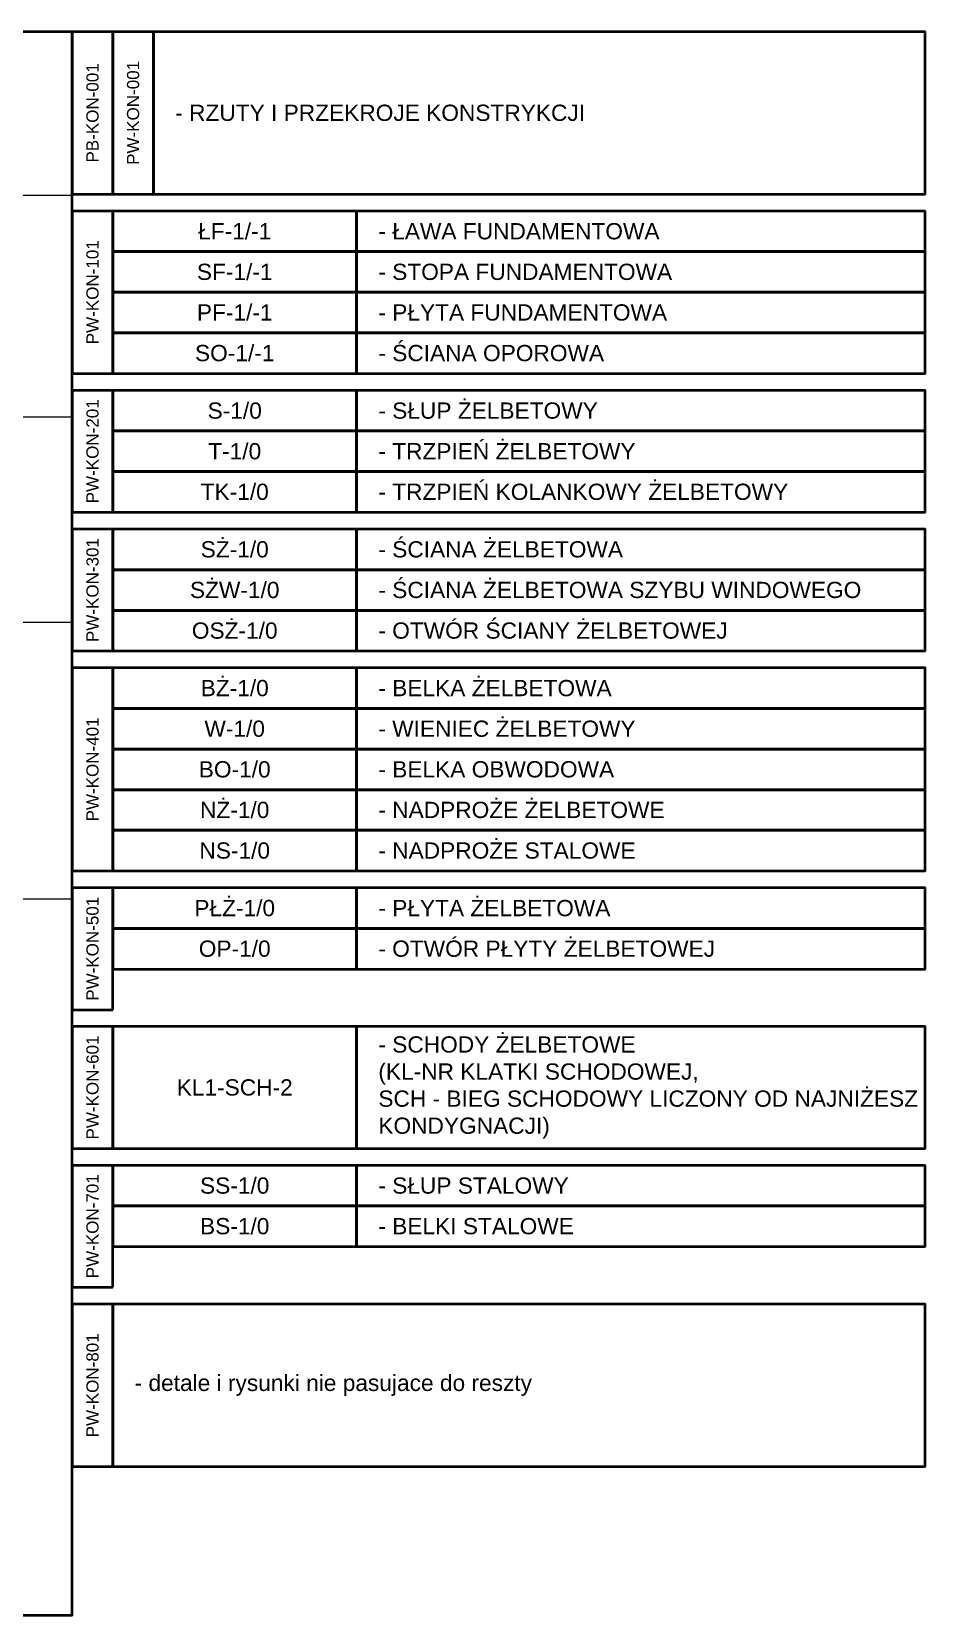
# Model space of a CAD drawing. Header units: millimetres. Extents: x 647 to 146539, y -131215 to 59.
# Drawn here: x 124541 to 146539, y -38940 to 59 of the extents above; entities that cross this region are included whole.
import ezdxf

# ---------------------------------------------------------------- set-up
doc = ezdxf.new("R2010")
doc.units = ezdxf.units.MM
for name, color, linetype, lineweight in [('G-Cienka', 4, 'Continuous', 9), ('G-Elementy konstrukcyjne', 1, 'Continuous', 40), ('G-Opisy', 2, 'Continuous', 18)]:
    doc.layers.add(name, color=color, linetype=linetype, lineweight=lineweight)
doc.styles.add('Arial-GG', font='arial.ttf')

msp = doc.modelspace()

# ---------------------------------------------------------------- linework, layer by layer
at = {"layer": 'G-Cienka', "ltscale": 2}
for p, q in [((103895.11, -3970.59), (125538.61, -3970.59)), ((103895.11, -9426.58), (125538.61, -9426.58)), ((103895.11, -14481.51), (125538.61, -14481.51)), ((103895.11, -21292.52), (125538.61, -21292.52))]:
    msp.add_line(p, q, dxfattribs=at)
at = {"layer": 'G-Elementy konstrukcyjne', "ltscale": 200}
for points in [[(103895.11, -38939.75), (125538.61, -38939.75), (125538.61, 58.51), (103895.11, 58.51)], [(126538.61, -3941.49), (126538.61, 58.51), (125538.61, 58.51), (125538.61, -3941.49)], [(127538.61, -3941.49), (127538.61, 58.51), (126538.61, 58.51), (126538.61, -3941.49)], [(127538.61, -3941.49), (146538.61, -3941.49), (146538.61, 58.51), (127538.61, 58.51)], [(126538.61, -8358.28), (126538.61, -4358.28), (125538.61, -4358.28), (125538.61, -8358.28)], [(126538.61, -5358.28), (132538.61, -5358.28), (132538.61, -4358.28), (126538.61, -4358.28)], [(132538.61, -5358.28), (146538.61, -5358.28), (146538.61, -4358.28), (132538.61, -4358.28)], [(126538.61, -6358.28), (132538.61, -6358.28), (132538.61, -5358.28), (126538.61, -5358.28)], [(132538.61, -6358.28), (146538.61, -6358.28), (146538.61, -5358.28), (132538.61, -5358.28)], [(126538.61, -7358.28), (132538.61, -7358.28), (132538.61, -6358.28), (126538.61, -6358.28)], [(132538.61, -7358.28), (146538.61, -7358.28), (146538.61, -6358.28), (132538.61, -6358.28)], [(126538.61, -8358.28), (132538.61, -8358.28), (132538.61, -7358.28), (126538.61, -7358.28)], [(132538.61, -8358.28), (146538.61, -8358.28), (146538.61, -7358.28), (132538.61, -7358.28)], [(126538.61, -11775.07), (126538.61, -8775.07), (125538.61, -8775.07), (125538.61, -11775.07)], [(126538.61, -9775.07), (132538.61, -9775.07), (132538.61, -8775.07), (126538.61, -8775.07)], [(132538.61, -9775.07), (146538.61, -9775.07), (146538.61, -8775.07), (132538.61, -8775.07)], [(126538.61, -10775.07), (132538.61, -10775.07), (132538.61, -9775.07), (126538.61, -9775.07)], [(132538.61, -10775.07), (146538.61, -10775.07), (146538.61, -9775.07), (132538.61, -9775.07)], [(126538.61, -11775.07), (132538.61, -11775.07), (132538.61, -10775.07), (126538.61, -10775.07)], [(132538.61, -11775.07), (146538.61, -11775.07), (146538.61, -10775.07), (132538.61, -10775.07)], [(126538.61, -15191.86), (126538.61, -12191.86), (125538.61, -12191.86), (125538.61, -15191.86)], [(126538.61, -13191.86), (132538.61, -13191.86), (132538.61, -12191.86), (126538.61, -12191.86)], [(132538.61, -13191.86), (146538.61, -13191.86), (146538.61, -12191.86), (132538.61, -12191.86)], [(126538.61, -14191.86), (132538.61, -14191.86), (132538.61, -13191.86), (126538.61, -13191.86)], [(132538.61, -14191.86), (146538.61, -14191.86), (146538.61, -13191.86), (132538.61, -13191.86)], [(126538.61, -15191.86), (132538.61, -15191.86), (132538.61, -14191.86), (126538.61, -14191.86)], [(132538.61, -15191.86), (146538.61, -15191.86), (146538.61, -14191.86), (132538.61, -14191.86)], [(126538.61, -20608.65), (126538.61, -15608.65), (125538.61, -15608.65), (125538.61, -20608.65)], [(126538.61, -16608.65), (132538.61, -16608.65), (132538.61, -15608.65), (126538.61, -15608.65)], [(132538.61, -16608.65), (146538.61, -16608.65), (146538.61, -15608.65), (132538.61, -15608.65)], [(126538.61, -17608.65), (132538.61, -17608.65), (132538.61, -16608.65), (126538.61, -16608.65)], [(132538.61, -17608.65), (146538.61, -17608.65), (146538.61, -16608.65), (132538.61, -16608.65)], [(126538.61, -18608.65), (132538.61, -18608.65), (132538.61, -17608.65), (126538.61, -17608.65)], [(132538.61, -18608.65), (146538.61, -18608.65), (146538.61, -17608.65), (132538.61, -17608.65)], [(126538.61, -19608.65), (132538.61, -19608.65), (132538.61, -18608.65), (126538.61, -18608.65)], [(132538.61, -19608.65), (146538.61, -19608.65), (146538.61, -18608.65), (132538.61, -18608.65)], [(126538.61, -20608.65), (132538.61, -20608.65), (132538.61, -19608.65), (126538.61, -19608.65)], [(132538.61, -20608.65), (146538.61, -20608.65), (146538.61, -19608.65), (132538.61, -19608.65)], [(126538.61, -24025.45), (126538.61, -21025.45), (125538.61, -21025.45), (125538.61, -24025.45)], [(126538.61, -22025.45), (132538.61, -22025.45), (132538.61, -21025.45), (126538.61, -21025.45)], [(132538.61, -22025.45), (146538.61, -22025.45), (146538.61, -21025.45), (132538.61, -21025.45)], [(126538.61, -23025.45), (132538.61, -23025.45), (132538.61, -22025.45), (126538.61, -22025.45)], [(132538.61, -23025.45), (146538.61, -23025.45), (146538.61, -22025.45), (132538.61, -22025.45)], [(126538.61, -27442.24), (126538.61, -24442.24), (125538.61, -24442.24), (125538.61, -27442.24)], [(126538.61, -27442.24), (132538.61, -27442.24), (132538.61, -24442.24), (126538.61, -24442.24)], [(132538.61, -27442.24), (146538.61, -27442.24), (146538.61, -24442.24), (132538.61, -24442.24)], [(126538.61, -30859.03), (126538.61, -27859.03), (125538.61, -27859.03), (125538.61, -30859.03)], [(126538.61, -28859.03), (132538.61, -28859.03), (132538.61, -27859.03), (126538.61, -27859.03)], [(132538.61, -28859.03), (146538.61, -28859.03), (146538.61, -27859.03), (132538.61, -27859.03)], [(126538.61, -29859.03), (132538.61, -29859.03), (132538.61, -28859.03), (126538.61, -28859.03)], [(132538.61, -29859.03), (146538.61, -29859.03), (146538.61, -28859.03), (132538.61, -28859.03)], [(126538.61, -35275.82), (126538.61, -31275.82), (125538.61, -31275.82), (125538.61, -35275.82)], [(126538.61, -35275.82), (146538.61, -35275.82), (146538.61, -31275.82), (126538.61, -31275.82)]]:
    msp.add_lwpolyline(points, close=True, dxfattribs=at)

# ---------------------------------------------------------------- texts
at = {"layer": 'G-Opisy', "color": 2, "char_height": 300, "attachment_point": 5, "rotation": 90, "style": 'Arial-GG'}
for s, insert, width in [('\\pt2100;PB-KON-001', (126038.61, -1941.49), 4000), ('PW-KON-001', (127038.61, -1941.49), 4000), ('\\pt1800;PW-KON-101', (126038.61, -6358.28), 4000), ('PW-KON-201', (126038.61, -10275.07), 3000), ('PW-KON-301', (126038.61, -13691.86), 3000), ('PW-KON-401', (126038.61, -18108.65), 5000), ('PW-KON-501', (126038.61, -22525.45), 3000), ('PW-KON-601', (126038.61, -25942.24), 3000), ('PW-KON-701', (126038.61, -29359.03), 3000), ('PW-KON-801', (126038.61, -33275.82), 4000)]:
    msp.add_mtext(s, dxfattribs=dict(at, insert=insert, width=width))
at = {"layer": 'G-Opisy', "color": 2, "char_height": 400, "style": 'Arial-GG'}
for s, insert, width, attachment_point in [('- RZUTY I PRZEKROJE KONSTRYKCJI', (128073.92, -1941.49), 13464.6957, 4), ('ŁF-1/-1', (129538.61, -4858.28), 6000, 5), ('- ŁAWA FUNDAMENTOWA', (133073.92, -4858.28), 13464.6957, 4), ('SF-1/-1', (129538.61, -5858.28), 6000, 5), ('- STOPA FUNDAMENTOWA', (133073.92, -5858.28), 13464.6957, 4), ('PF-1/-1', (129538.61, -6858.28), 6000, 5), ('- PŁYTA FUNDAMENTOWA', (133073.92, -6858.28), 13464.6957, 4), ('SO-1/-1', (129538.61, -7858.28), 6000, 5), ('- ŚCIANA OPOROWA', (133073.92, -7858.28), 13464.6957, 4), ('- SŁUP ŻELBETOWY', (133073.92, -9275.07), 13464.6957, 4), ('S-1/0', (129538.61, -9275.07), 6000, 5), ('T-1/0', (129538.61, -10275.07), 6000, 5), ('- TRZPIEŃ ŻELBETOWY', (133073.92, -10275.07), 13464.6957, 4), ('TK-1/0', (129538.61, -11275.07), 6000, 5), ('- TRZPIEŃ KOLANKOWY ŻELBETOWY', (133073.92, -11275.07), 13464.6957, 4), ('SŻ-1/0', (129538.61, -12691.86), 6000, 5), ('- ŚCIANA ŻELBETOWA', (133073.92, -12691.86), 13464.6957, 4), ('SŻW-1/0', (129538.61, -13691.86), 6000, 5), ('- ŚCIANA ŻELBETOWA SZYBU WINDOWEGO', (133073.92, -13691.86), 13464.6957, 4), ('OSŻ-1/0', (129538.61, -14691.86), 6000, 5), ('- OTWÓR ŚCIANY ŻELBETOWEJ', (133073.92, -14691.86), 13464.6957, 4), ('BŻ-1/0', (129538.61, -16108.65), 6000, 5), ('- BELKA ŻELBETOWA', (133073.92, -16108.65), 13464.6957, 4), ('W-1/0', (129538.61, -17108.65), 6000, 5), ('- WIENIEC ŻELBETOWY', (133073.92, -17108.65), 13464.6957, 4), ('BO-1/0', (129538.61, -18108.65), 6000, 5), ('- BELKA OBWODOWA', (133073.92, -18108.65), 13464.6957, 4), ('NŻ-1/0', (129538.61, -19108.65), 6000, 5), ('- NADPROŻE ŻELBETOWE', (133073.92, -19108.65), 13464.6957, 4), ('NS-1/0', (129538.61, -20108.65), 6000, 5), ('- NADPROŻE STALOWE', (133073.92, -20108.65), 13464.6957, 4), ('PŁŻ-1/0', (129538.61, -21525.45), 6000, 5), ('- PŁYTA ŻELBETOWA', (133073.92, -21525.45), 13464.6957, 4), ('- OTWÓR PŁYTY ŻELBETOWEJ', (133073.92, -22525.45), 13464.6957, 4), ('OP-1/0', (129538.61, -22525.45), 6000, 5), ('- SCHODY ŻELBETOWE\\P(KL-NR KLATKI SCHODOWEJ,\\PSCH - BIEG SCHODOWY LICZONY OD NAJNIŻESZ KONDYGNACJI)', (133073.92, -25942.24), 13464.6957, 4), ('KL1-SCH-2', (129538.61, -25942.24), 6000, 5), ('SS-1/0', (129538.61, -28359.03), 6000, 5), ('- SŁUP STALOWY', (133073.92, -28359.03), 13464.6957, 4), ('BS-1/0', (129538.61, -29359.03), 6000, 5), ('- BELKI STALOWE', (133073.92, -29359.03), 13464.6957, 4), ('- detale i rysunki nie pasujace do reszty', (127073.92, -33275.82), 13464.6957, 4)]:
    msp.add_mtext(s, dxfattribs=dict(at, insert=insert, width=width, attachment_point=attachment_point))

doc.saveas('drawing.dxf')
